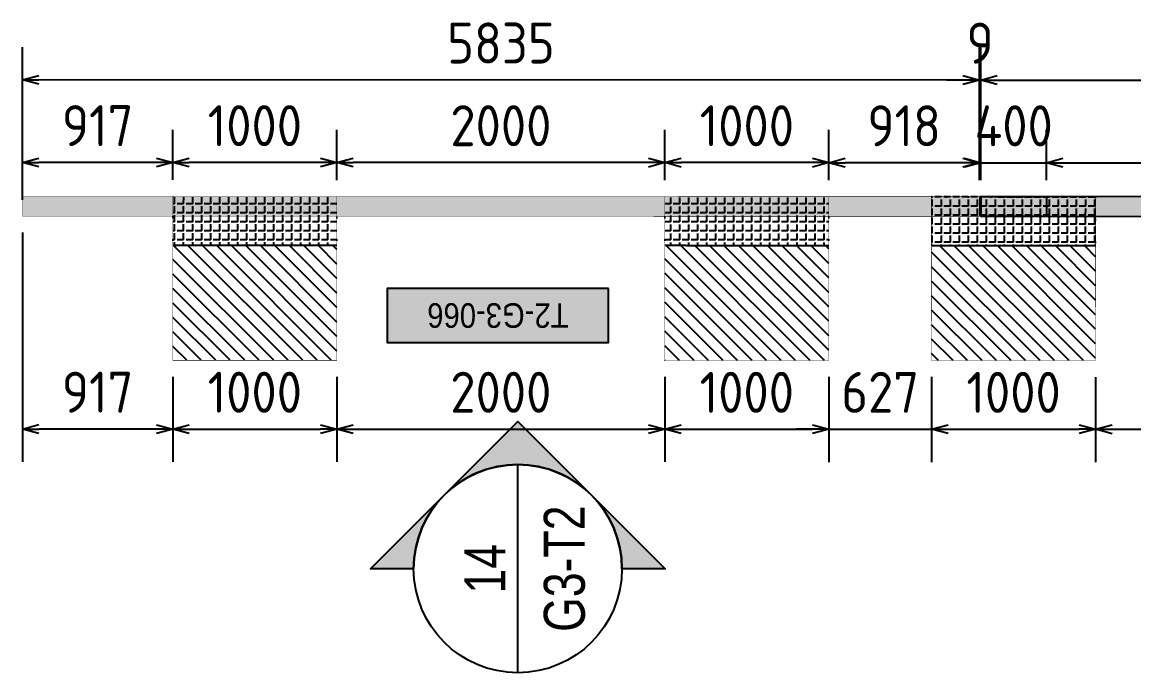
# Model space of a CAD drawing. Header units: centimetres. Extents: x -6122352 to 7132207, y -1694241 to 1947892.
# Drawn here: x 3261237 to 3268015, y 27186 to 31154 of the extents above; entities that cross this region are included whole.
import ezdxf
from ezdxf.enums import TextEntityAlignment as Align

# ---------------------------------------------------------------- set-up
doc = ezdxf.new("R2010")
doc.units = ezdxf.units.CM
doc.header["$MEASUREMENT"] = 0
doc.header["$PDMODE"] = 66
doc.header["$PDSIZE"] = 100
doc.linetypes.add('DASHED2', pattern=[0.375, 0.25, -0.125])
for name, color, linetype in [('00-MI-DIM', 7, 'Continuous'), ('@MI-FOOTINGS', 7, 'Continuous'), ('@MI-TYPE-01', 30, 'Continuous'), ('@MI-TYPE-02', 6, 'Continuous'), ('PANEL-TAGS', 7, 'Continuous')]:
    doc.layers.add(name, color=color, linetype=linetype)
doc.styles.add('Arial Narrow', font='ARIALN.TTF', dxfattribs={"width": 0.95, "height": 500})
doc.styles.add('PANELTAG_STYLE', font='arial.ttf')
doc.styles.add('Schueco-BEMSTIL', font='isocpeur.ttf', dxfattribs={"width": 0.9})
doc.dimstyles.new('MI- JWC-TXT-2.5 MM', dxfattribs={"dimscale": 1.5, "dimtxt": 2.5, "dimasz": 1, "dimexe": 2, "dimexo": 1, "dimgap": 1, "dimtad": 1, "dimdec": 0, "dimdsep": 46, "dimtxsty": 'Schueco-BEMSTIL', "dimblk": 'OPEN30', "dimcen": 0, "dimdle": 2, "dimclrd": 140, "dimclre": 8, "dimclrt": 40, "dimadec": 0, "dimazin": 2, "dimtfac": 1, "dimtdec": 0, "dimtix": 1, "dimtmove": 2, "dimatfit": 3, "dimldrblk": 'OPEN', "dimfxl": 2, "dimlwd": -1, "dimlwe": -1, "dimarcsym": 0})

# ---------------------------------------------------------------- blocks, each defined once
blk = doc.blocks.new('T1-FOOTING')
at = {"transparency": 33554679}
h = blk.add_hatch(dxfattribs=at)
h.set_pattern_fill('ANGLE', color=256, scale=500)
h.set_pattern_definition([(0, (0, 0), (0, 137.5), [100, -37.5]), (90, (0, 0), (-137.5, 8e-15), [100, -37.5])])
h.paths.add_polyline_path([(-500, -300), (500, -300), (500, 0), (-500, 0)])
h.paths.add_polyline_path([(-499.75, -299.75), (499.75, -299.75), (499.75, -0.25), (-499.75, -0.25)], flags=16)
h = blk.add_hatch(dxfattribs=at)
h.set_pattern_fill('ANGLE', color=8, scale=200)
h.set_pattern_definition([(0, (0, 0), (0, 55), [40, -15]), (90, (0, 0), (-55, 3e-15), [40, -15])])
h.paths.add_polyline_path([(500, -300), (500, 0), (-500, 0), (-500, -300)])
h = blk.add_hatch(dxfattribs=at)
h.set_pattern_fill('ANSI31', color=8, scale=500)
h.paths.add_polyline_path([(500, -1000), (500, -300), (-500, -300), (-500, -1000)])
at = {"layer": '@MI-TYPE-01', "color": 240, "linetype": 'DASHED2', "true_color": 0xed1f24}
blk.add_line((-500, -300), (500, -300), dxfattribs=at)
at = {"layer": '@MI-TYPE-01', "color": 240, "true_color": 0xed1f24, "const_width": 2.5}
blk.add_lwpolyline([(-500, 0), (500, 0), (500, -1000), (-500, -1000)], close=True, dxfattribs=at)
blk = doc.blocks.new('_Open30')
at = {"color": 0, "linetype": 'ByBlock', "lineweight": -2}
for p, q in [((-1, 0.268), (0, 0)), ((0, 0), (-1, -0.268)), ((0, 0), (-1, 0))]:
    blk.add_line(p, q, dxfattribs=at)
blk = doc.blocks.new('*D1323')
at = {"layer": '@MI-TYPE-02', "color": 8, "transparency": 16777216}
for p, q in [((382575.2, -149262.9), (383386.9, -149262.8)), ((382576.2, -155097.9), (383387.9, -155097.8))]:
    blk.add_line(p, q, dxfattribs=at)
at = {"layer": '@MI-TYPE-02', "color": 140, "transparency": 16777216}
blk.add_line((383187.9, -154997.8), (383186.9, -149362.8), dxfattribs=at)
at = {"layer": 'Defpoints', "color": 0, "transparency": 16777216}
for p in [(382475.2, -149263), (383186.9, -149262.8), (382476.2, -155098)]:
    blk.add_point(p, dxfattribs=at)
at = {"layer": '@MI-TYPE-02', "color": 140, "transparency": 16777216, "xscale": 100, "yscale": 100, "zscale": 100}
for p, rotation in [((383186.9, -149262.8), 90.01026582106833), ((383187.9, -155097.8), 270.0102658210683)]:
    blk.add_blockref('_Open30', p, dxfattribs=dict(at, rotation=rotation))
at = {"layer": '@MI-TYPE-02', "color": 40, "transparency": 16777216, "insert": (383412.4, -152180.3), "char_height": 250, "attachment_point": 5, "rotation": 270.01027, "style": 'Schueco-BEMSTIL'}
blk.add_mtext('5835', dxfattribs=at)
blk = doc.blocks.new('_Open')
at = {"color": 0, "linetype": 'ByBlock', "lineweight": -2}
for p, q in [((-1, 0.2), (0, 0)), ((-1, -0.2), (0, 0)), ((0, 0), (-1, 0))]:
    blk.add_line(p, q, dxfattribs=at)
blk = doc.blocks.new('*D1324')
at = {"layer": '@MI-TYPE-02', "color": 8, "transparency": 16777216}
for p, q in [((382576.9, -154180.4), (382883.4, -154180.3)), ((382576.2, -155097.9), (382883.6, -155097.9))]:
    blk.add_line(p, q, dxfattribs=at)
at = {"layer": '@MI-TYPE-02', "color": 140, "transparency": 16777216}
blk.add_line((382683.6, -154997.9), (382683.4, -154280.4), dxfattribs=at)
at = {"layer": 'Defpoints', "color": 0, "transparency": 16777216}
for p in [(382476.9, -154180.4), (382683.4, -154180.4), (382476.2, -155098)]:
    blk.add_point(p, dxfattribs=at)
at = {"layer": '@MI-TYPE-02', "color": 140, "transparency": 16777216, "xscale": 100, "yscale": 100, "zscale": 100}
for p, rotation in [((382683.4, -154180.4), 90.01026582106833), ((382683.6, -155097.9), 270.0102658210683)]:
    blk.add_blockref('_Open30', p, dxfattribs=dict(at, rotation=rotation))
at = {"layer": '@MI-TYPE-02', "color": 40, "transparency": 16777216, "insert": (382908.5, -154639.1), "char_height": 250, "attachment_point": 5, "rotation": 270.01027, "style": 'Schueco-BEMSTIL'}
blk.add_mtext('918', dxfattribs=at)
blk = doc.blocks.new('*D1325')
at = {"layer": '@MI-TYPE-02', "color": 8, "transparency": 16777216}
for p, q in [((382575.8, -153180.4), (382883.3, -153180.3)), ((382576.9, -154180.4), (382883.4, -154180.3))]:
    blk.add_line(p, q, dxfattribs=at)
at = {"layer": '@MI-TYPE-02', "color": 140, "transparency": 16777216}
blk.add_line((382683.4, -154080.4), (382683.3, -153280.4), dxfattribs=at)
at = {"layer": 'Defpoints', "color": 0, "transparency": 16777216}
for p in [(382475.8, -153180.4), (382683.3, -153180.4), (382476.9, -154180.4)]:
    blk.add_point(p, dxfattribs=at)
at = {"layer": '@MI-TYPE-02', "color": 140, "transparency": 16777216, "xscale": 100, "yscale": 100, "zscale": 100}
for p, rotation in [((382683.3, -153180.4), 90.01026582106833), ((382683.4, -154180.4), 270.0102658210683)]:
    blk.add_blockref('_Open30', p, dxfattribs=dict(at, rotation=rotation))
at = {"layer": '@MI-TYPE-02', "color": 40, "transparency": 16777216, "insert": (382908.3, -153680.3), "char_height": 250, "attachment_point": 5, "rotation": 270.01027, "style": 'Schueco-BEMSTIL'}
blk.add_mtext('1000', dxfattribs=at)
blk = doc.blocks.new('*D1326')
at = {"layer": '@MI-TYPE-02', "color": 8, "transparency": 16777216}
for p, q in [((382576.4, -151180.4), (382882.9, -151180.3)), ((382575.8, -153180.4), (382883.3, -153180.3))]:
    blk.add_line(p, q, dxfattribs=at)
at = {"layer": '@MI-TYPE-02', "color": 140, "transparency": 16777216}
blk.add_line((382683.2, -153080.4), (382682.9, -151280.4), dxfattribs=at)
at = {"layer": 'Defpoints', "color": 0, "transparency": 16777216}
for p in [(382476.4, -151180.4), (382682.9, -151180.4), (382475.8, -153180.4)]:
    blk.add_point(p, dxfattribs=at)
at = {"layer": '@MI-TYPE-02', "color": 140, "transparency": 16777216, "xscale": 100, "yscale": 100, "zscale": 100}
for p, rotation in [((382682.9, -151180.4), 90.01026582106833), ((382683.3, -153180.4), 270.0102658210683)]:
    blk.add_blockref('_Open30', p, dxfattribs=dict(at, rotation=rotation))
at = {"layer": '@MI-TYPE-02', "color": 40, "transparency": 16777216, "insert": (382908.1, -152180.3), "char_height": 250, "attachment_point": 5, "rotation": 270.01027, "style": 'Schueco-BEMSTIL'}
blk.add_mtext('2000', dxfattribs=at)
blk = doc.blocks.new('*D1327')
at = {"layer": '@MI-TYPE-02', "color": 8, "transparency": 16777216}
for p, q in [((382576.2, -150180.4), (382882.7, -150180.3)), ((382576.4, -151180.4), (382882.9, -151180.3))]:
    blk.add_line(p, q, dxfattribs=at)
at = {"layer": '@MI-TYPE-02', "color": 140, "transparency": 16777216}
blk.add_line((382682.9, -151080.4), (382682.7, -150280.4), dxfattribs=at)
at = {"layer": 'Defpoints', "color": 0, "transparency": 16777216}
for p in [(382476.2, -150180.4), (382682.7, -150180.4), (382476.4, -151180.4)]:
    blk.add_point(p, dxfattribs=at)
at = {"layer": '@MI-TYPE-02', "color": 140, "transparency": 16777216, "xscale": 100, "yscale": 100, "zscale": 100}
for p, rotation in [((382682.7, -150180.4), 90.01026582106833), ((382682.9, -151180.4), 270.0102658210683)]:
    blk.add_blockref('_Open30', p, dxfattribs=dict(at, rotation=rotation))
at = {"layer": '@MI-TYPE-02', "color": 40, "transparency": 16777216, "insert": (382907.8, -150680.3), "char_height": 250, "attachment_point": 5, "rotation": 270.01027, "style": 'Schueco-BEMSTIL'}
blk.add_mtext('1000', dxfattribs=at)
blk = doc.blocks.new('*D1328')
at = {"layer": '@MI-TYPE-02', "color": 8, "transparency": 16777216}
for p, q in [((382455.2, -149263), (382882.5, -149262.9)), ((382576.2, -150180.4), (382882.7, -150180.3))]:
    blk.add_line(p, q, dxfattribs=at)
at = {"layer": '@MI-TYPE-02', "color": 140, "transparency": 16777216}
blk.add_line((382682.7, -150080.4), (382682.6, -149362.9), dxfattribs=at)
at = {"layer": 'Defpoints', "color": 0, "transparency": 16777216}
for p in [(382355.2, -149263), (382682.5, -149262.9), (382476.2, -150180.4)]:
    blk.add_point(p, dxfattribs=at)
at = {"layer": '@MI-TYPE-02', "color": 140, "transparency": 16777216, "xscale": 100, "yscale": 100, "zscale": 100}
for p, rotation in [((382682.5, -149262.9), 90.01026582106833), ((382682.7, -150180.4), 270.0102658210683)]:
    blk.add_blockref('_Open30', p, dxfattribs=dict(at, rotation=rotation))
at = {"layer": '@MI-TYPE-02', "color": 40, "transparency": 16777216, "insert": (382907.6, -149721.6), "char_height": 250, "attachment_point": 5, "rotation": 270.01027, "style": 'Schueco-BEMSTIL'}
blk.add_mtext('917', dxfattribs=at)
blk = doc.blocks.new('RCC COPING')
at = {"layer": '@MI-TYPE-01', "transparency": 33554679}
h = blk.add_hatch(color=8, dxfattribs=at)
h.dxf.hatch_style = 1
h.paths.add_polyline_path([(60, 200), (-60, 200), (-60, -200), (60, -200)])
at = {"layer": '@MI-TYPE-01', "color": 30}
blk.add_lwpolyline([(-60, 200), (60, 200), (60, -200), (-60, -200)], close=True, dxfattribs=at)
blk = doc.blocks.new('31309MM')
at = {"layer": '@MI-TYPE-01', "transparency": 33554679}
h = blk.add_hatch(color=30, dxfattribs=at)
h.dxf.hatch_style = 1
h.paths.add_polyline_path([(0, 120), (5581.9, 120), (5581.9, 0), (0, 0)])
h.paths.add_polyline_path([(5591.9, 0), (12764, 0), (12764, 120), (5591.9, 120)])
h.paths.add_polyline_path([(12774, 120), (18355.6, 120), (18355.6, -0.2), (12774, -0.2)])
h.paths.add_polyline_path([(18365.7, -0.2), (23537.4, -0.2), (23537.4, 120), (18365.7, 120)])
h.paths.add_polyline_path([(23547.4, 120), (30719.5, 120), (30719.5, 0), (23547.4, 0)])
h.paths.add_polyline_path([(30729.5, 0), (36309.3, 0), (36309.3, 120), (30729.5, 120)])
at = {"layer": '@MI-TYPE-01', "color": 30}
blk.add_lwpolyline([(30729.5, 0), (36309.3, 0), (36309.3, 120), (30729.5, 120)], close=True, dxfattribs=at)
at = {"layer": '@MI-TYPE-01', "color": 240, "true_color": 0xed1f24, "rotation": 89.95700707059105}
blk.add_blockref('RCC COPING', (36109.3, 60.2), dxfattribs=at)
blk = doc.blocks.new('A$Ceca04276')
at = {"layer": '@MI-TYPE-01', "color": 30, "rotation": 89.98971944707202}
blk.add_blockref('31309MM', (0.5, 9.9), dxfattribs=at)
blk = doc.blocks.new('*D1329')
at = {"layer": '@MI-TYPE-02', "color": 140, "transparency": 16777216}
for p, q in [((383187.9, -154997.8), (383187.9, -154897.8)), ((383187.9, -155097.8), (383187.9, -155106.9)), ((383187.9, -155206.9), (383188, -155306.9))]:
    blk.add_line(p, q, dxfattribs=at)
at = {"layer": '@MI-TYPE-02', "color": 8, "transparency": 16777216}
for p, q in [((382576.2, -155097.9), (383387.9, -155097.8)), ((382576.3, -155107), (383387.9, -155106.9))]:
    blk.add_line(p, q, dxfattribs=at)
at = {"layer": 'Defpoints', "color": 0, "transparency": 16777216}
for p in [(382476.2, -155098), (382476.3, -155107), (383187.9, -155106.9)]:
    blk.add_point(p, dxfattribs=at)
at = {"layer": '@MI-TYPE-02', "color": 140, "transparency": 16777216, "xscale": 100, "yscale": 100, "zscale": 100}
for p, rotation in [((383187.9, -155097.8), 270.0102658210683), ((383187.9, -155106.9), 90.01026582106833)]:
    blk.add_blockref('_Open30', p, dxfattribs=dict(at, rotation=rotation))
at = {"layer": '@MI-TYPE-02', "color": 40, "transparency": 16777216, "insert": (383412.9, -155102.3), "char_height": 250, "attachment_point": 5, "rotation": 270.01027, "style": 'Schueco-BEMSTIL'}
blk.add_mtext('9', dxfattribs=at)
blk = doc.blocks.new('*D1378')
at = {"layer": '@MI-TYPE-02', "color": 8, "transparency": 16777216}
for p, q in [((92.5, 42154.2), (904.1, 42154.4)), ((93.7, 36574.5), (905.1, 36574.6))]:
    blk.add_line(p, q, dxfattribs=at)
at = {"layer": '@MI-TYPE-02', "color": 140, "transparency": 16777216}
blk.add_line((704.1, 42054.3), (705.1, 36674.6), dxfattribs=at)
at = {"layer": 'Defpoints', "color": 0, "transparency": 16777216}
for p in [(-7.5, 42154.2), (-6.3, 36574.5), (705.1, 36574.6)]:
    blk.add_point(p, dxfattribs=at)
at = {"layer": '@MI-TYPE-02', "color": 140, "transparency": 16777216, "xscale": 100, "yscale": 100, "zscale": 100}
for p, rotation in [((704.1, 42154.3), 90.01026582106833), ((705.1, 36574.6), 270.0102658210683)]:
    blk.add_blockref('_Open30', p, dxfattribs=dict(at, rotation=rotation))
at = {"layer": '@MI-TYPE-02', "color": 40, "transparency": 16777216, "insert": (929.6, 39364.5), "char_height": 250, "attachment_point": 5, "rotation": 270.01027, "style": 'Schueco-BEMSTIL'}
blk.add_mtext('5580', dxfattribs=at)
blk = doc.blocks.new('*D1330')
at = {"layer": '@MI-TYPE-02', "color": 140, "transparency": 16777216}
for p, q in [((382683.6, -155006.9), (382683.6, -154906.9)), ((382683.6, -155106.9), (382683.7, -155507)), ((382683.7, -155607), (382683.7, -155707))]:
    blk.add_line(p, q, dxfattribs=at)
at = {"layer": '@MI-TYPE-02', "color": 8, "transparency": 16777216}
for p, q in [((382576, -155106.9), (382883.6, -155106.9)), ((382576.6, -155507), (382883.7, -155507))]:
    blk.add_line(p, q, dxfattribs=at)
at = {"layer": 'Defpoints', "color": 0, "transparency": 16777216}
for p in [(382476, -155107), (382476.6, -155507), (382683.7, -155507)]:
    blk.add_point(p, dxfattribs=at)
at = {"layer": '@MI-TYPE-02', "color": 140, "transparency": 16777216, "xscale": 100, "yscale": 100, "zscale": 100}
for p, rotation in [((382683.6, -155106.9), 270.0102658210683), ((382683.7, -155507), 90.01026582106833)]:
    blk.add_blockref('_Open30', p, dxfattribs=dict(at, rotation=rotation))
at = {"layer": '@MI-TYPE-02', "color": 40, "transparency": 16777216, "insert": (382908.6, -155306.9), "char_height": 250, "attachment_point": 5, "rotation": 270.01027, "style": 'Schueco-BEMSTIL'}
blk.add_mtext('400', dxfattribs=at)
blk = doc.blocks.new('*D1331')
at = {"layer": '@MI-TYPE-02', "color": 8, "transparency": 16777216}
for p, q in [((382576.6, -155507), (382883.7, -155507)), ((382577.3, -158696.1), (382884.2, -158696))]:
    blk.add_line(p, q, dxfattribs=at)
at = {"layer": '@MI-TYPE-02', "color": 140, "transparency": 16777216}
blk.add_line((382683.7, -155607), (382684.2, -158596), dxfattribs=at)
at = {"layer": 'Defpoints', "color": 0, "transparency": 16777216}
for p in [(382476.6, -155507), (382477.3, -158696.1), (382684.2, -158696)]:
    blk.add_point(p, dxfattribs=at)
at = {"layer": '@MI-TYPE-02', "color": 140, "transparency": 16777216, "xscale": 100, "yscale": 100, "zscale": 100}
for p, rotation in [((382683.7, -155507), 90.01026582106833), ((382684.2, -158696), 270.0102658210683)]:
    blk.add_blockref('_Open30', p, dxfattribs=dict(at, rotation=rotation))
at = {"layer": '@MI-TYPE-02', "color": 40, "transparency": 16777216, "insert": (382909, -157101.5), "char_height": 250, "attachment_point": 5, "rotation": 270.01027, "style": 'Schueco-BEMSTIL'}
blk.add_mtext('3189', dxfattribs=at)
blk = doc.blocks.new('*D1402')
at = {"layer": '@MI-TYPE-02', "color": 8, "transparency": 16777216}
for p, q in [((-228.7, 47998.2), (-1627.3, 47998)), ((-1107.6, 47080.6), (-1627.1, 47080.5))]:
    blk.add_line(p, q, dxfattribs=at)
at = {"layer": '@MI-TYPE-02', "color": 140, "transparency": 16777216}
blk.add_line((-1427.1, 47180.6), (-1427.2, 47898), dxfattribs=at)
at = {"layer": 'Defpoints', "color": 0, "transparency": 16777216}
for p in [(-1427.3, 47998), (-128.7, 47998.3), (-1007.6, 47080.6)]:
    blk.add_point(p, dxfattribs=at)
at = {"layer": '@MI-TYPE-02', "color": 140, "transparency": 16777216, "xscale": 100, "yscale": 100, "zscale": 100}
for p, rotation in [((-1427.3, 47998), 90.01026582106819), ((-1427.1, 47080.6), 270.0102658210682)]:
    blk.add_blockref('_Open30', p, dxfattribs=dict(at, rotation=rotation))
at = {"layer": '@MI-TYPE-02', "color": 40, "transparency": 16777216, "insert": (-1202.2, 47539.3), "char_height": 250, "attachment_point": 5, "rotation": 270.01027, "style": 'Schueco-BEMSTIL'}
blk.add_mtext('917', dxfattribs=at)
blk = doc.blocks.new('*D1403')
at = {"layer": '@MI-TYPE-02', "color": 8, "transparency": 16777216}
for p, q in [((-1107.6, 47080.6), (-1627.1, 47080.5)), ((-1107.5, 46080.6), (-1626.9, 46080.5))]:
    blk.add_line(p, q, dxfattribs=at)
at = {"layer": '@MI-TYPE-02', "color": 140, "transparency": 16777216}
blk.add_line((-1427.1, 46980.6), (-1426.9, 46180.6), dxfattribs=at)
at = {"layer": 'Defpoints', "color": 0, "transparency": 16777216}
for p in [(-1007.6, 47080.6), (-1426.9, 46080.6), (-1007.5, 46080.6)]:
    blk.add_point(p, dxfattribs=at)
at = {"layer": '@MI-TYPE-02', "color": 140, "transparency": 16777216, "xscale": 100, "yscale": 100, "zscale": 100}
for p, rotation in [((-1427.1, 47080.6), 90.01026582106819), ((-1426.9, 46080.6), 270.0102658210682)]:
    blk.add_blockref('_Open30', p, dxfattribs=dict(at, rotation=rotation))
at = {"layer": '@MI-TYPE-02', "color": 40, "transparency": 16777216, "insert": (-1202, 46580.6), "char_height": 250, "attachment_point": 5, "rotation": 270.01027, "style": 'Schueco-BEMSTIL'}
blk.add_mtext('1000', dxfattribs=at)
blk = doc.blocks.new('*D1404')
at = {"layer": '@MI-TYPE-02', "color": 8, "transparency": 16777216}
for p, q in [((-1107.5, 46080.6), (-1626.9, 46080.5)), ((-1107.1, 44080.6), (-1626.6, 44080.5))]:
    blk.add_line(p, q, dxfattribs=at)
at = {"layer": '@MI-TYPE-02', "color": 140, "transparency": 16777216}
blk.add_line((-1426.9, 45980.6), (-1426.6, 44180.6), dxfattribs=at)
at = {"layer": 'Defpoints', "color": 0, "transparency": 16777216}
for p in [(-1007.5, 46080.6), (-1426.6, 44080.6), (-1007.1, 44080.6)]:
    blk.add_point(p, dxfattribs=at)
at = {"layer": '@MI-TYPE-02', "color": 140, "transparency": 16777216, "xscale": 100, "yscale": 100, "zscale": 100}
for p, rotation in [((-1426.9, 46080.6), 90.01026582106819), ((-1426.6, 44080.6), 270.0102658210682)]:
    blk.add_blockref('_Open30', p, dxfattribs=dict(at, rotation=rotation))
at = {"layer": '@MI-TYPE-02', "color": 40, "transparency": 16777216, "insert": (-1201.7, 45080.6), "char_height": 250, "attachment_point": 5, "rotation": 270.01027, "style": 'Schueco-BEMSTIL'}
blk.add_mtext('2000', dxfattribs=at)
blk = doc.blocks.new('*D1405')
at = {"layer": '@MI-TYPE-02', "color": 8, "transparency": 16777216}
for p, q in [((-1107.1, 44080.6), (-1626.6, 44080.5)), ((-1106.9, 43080.6), (-1626.4, 43080.5))]:
    blk.add_line(p, q, dxfattribs=at)
at = {"layer": '@MI-TYPE-02', "color": 140, "transparency": 16777216}
blk.add_line((-1426.5, 43980.6), (-1426.4, 43180.6), dxfattribs=at)
at = {"layer": 'Defpoints', "color": 0, "transparency": 16777216}
for p in [(-1007.1, 44080.6), (-1426.4, 43080.6), (-1006.9, 43080.6)]:
    blk.add_point(p, dxfattribs=at)
at = {"layer": '@MI-TYPE-02', "color": 140, "transparency": 16777216, "xscale": 100, "yscale": 100, "zscale": 100}
for p, rotation in [((-1426.6, 44080.6), 90.01026582106819), ((-1426.4, 43080.6), 270.0102658210682)]:
    blk.add_blockref('_Open30', p, dxfattribs=dict(at, rotation=rotation))
at = {"layer": '@MI-TYPE-02', "color": 40, "transparency": 16777216, "insert": (-1201.5, 43580.6), "char_height": 250, "attachment_point": 5, "rotation": 270.01027, "style": 'Schueco-BEMSTIL'}
blk.add_mtext('1000', dxfattribs=at)
blk = doc.blocks.new('*D1406')
at = {"layer": '@MI-TYPE-02', "color": 140, "transparency": 16777216}
for p, q in [((-1426.4, 43180.6), (-1426.4, 43280.6)), ((-1426.4, 43080.6), (-1426.3, 42453.9)), ((-1426.2, 42353.9), (-1426.2, 42253.9))]:
    blk.add_line(p, q, dxfattribs=at)
at = {"layer": '@MI-TYPE-02', "color": 8, "transparency": 16777216}
for p, q in [((-1106.9, 43080.6), (-1626.4, 43080.5)), ((-1107.5, 42454), (-1626.3, 42453.9))]:
    blk.add_line(p, q, dxfattribs=at)
at = {"layer": 'Defpoints', "color": 0, "transparency": 16777216}
for p in [(-1006.9, 43080.6), (-1426.3, 42453.9), (-1007.5, 42454)]:
    blk.add_point(p, dxfattribs=at)
at = {"layer": '@MI-TYPE-02', "color": 140, "transparency": 16777216, "xscale": 100, "yscale": 100, "zscale": 100}
for p, rotation in [((-1426.4, 43080.6), 270.0102658210682), ((-1426.3, 42453.9), 90.01026582106819)]:
    blk.add_blockref('_Open30', p, dxfattribs=dict(at, rotation=rotation))
at = {"layer": '@MI-TYPE-02', "color": 40, "transparency": 16777216, "insert": (-1201.3, 42767.3), "char_height": 250, "attachment_point": 5, "rotation": 270.01027, "style": 'Schueco-BEMSTIL'}
blk.add_mtext('627', dxfattribs=at)
blk = doc.blocks.new('*D1407')
at = {"layer": '@MI-TYPE-02', "color": 8, "transparency": 16777216}
for p, q in [((-1107.5, 42454), (-1626.3, 42453.9)), ((-1107.4, 41454), (-1626.1, 41453.9))]:
    blk.add_line(p, q, dxfattribs=at)
at = {"layer": '@MI-TYPE-02', "color": 140, "transparency": 16777216}
blk.add_line((-1426.2, 42353.9), (-1426.1, 41553.9), dxfattribs=at)
at = {"layer": 'Defpoints', "color": 0, "transparency": 16777216}
for p in [(-1007.5, 42454), (-1426.1, 41453.9), (-1007.4, 41454)]:
    blk.add_point(p, dxfattribs=at)
at = {"layer": '@MI-TYPE-02', "color": 140, "transparency": 16777216, "xscale": 100, "yscale": 100, "zscale": 100}
for p, rotation in [((-1426.3, 42453.9), 90.01026582106819), ((-1426.1, 41453.9), 270.0102658210682)]:
    blk.add_blockref('_Open30', p, dxfattribs=dict(at, rotation=rotation))
at = {"layer": '@MI-TYPE-02', "color": 40, "transparency": 16777216, "insert": (-1201.2, 41954), "char_height": 250, "attachment_point": 5, "rotation": 270.01027, "style": 'Schueco-BEMSTIL'}
blk.add_mtext('1000', dxfattribs=at)
blk = doc.blocks.new('*D1408')
at = {"layer": '@MI-TYPE-02', "color": 8, "transparency": 16777216}
for p, q in [((-1107.4, 41454), (-1626.1, 41453.9)), ((-1106.7, 38865), (-1625.6, 38864.9))]:
    blk.add_line(p, q, dxfattribs=at)
at = {"layer": '@MI-TYPE-02', "color": 140, "transparency": 16777216}
blk.add_line((-1426.1, 41353.9), (-1425.6, 38964.9), dxfattribs=at)
at = {"layer": 'Defpoints', "color": 0, "transparency": 16777216}
for p in [(-1007.4, 41454), (-1425.6, 38864.9), (-1006.7, 38865)]:
    blk.add_point(p, dxfattribs=at)
at = {"layer": '@MI-TYPE-02', "color": 140, "transparency": 16777216, "xscale": 100, "yscale": 100, "zscale": 100}
for p, rotation in [((-1426.1, 41453.9), 90.01026582106819), ((-1425.6, 38864.9), 270.0102658210682)]:
    blk.add_blockref('_Open30', p, dxfattribs=dict(at, rotation=rotation))
at = {"layer": '@MI-TYPE-02', "color": 40, "transparency": 16777216, "insert": (-1200.9, 40159.5), "char_height": 250, "attachment_point": 5, "rotation": 270.01027, "style": 'Schueco-BEMSTIL'}
blk.add_mtext('2589', dxfattribs=at)
blk = doc.blocks.new('*U1874')
h = blk.add_hatch(color=94)
edge = h.paths.add_edge_path()
edge.add_line((0, 6.35), (0, 8.98))
edge.add_line((0, 8.98), (8.98, 0))
edge.add_line((8.98, 0), (0, -8.98))
edge.add_line((0, -8.98), (0, -6.35))
edge.add_arc((0, 0), 6.35, 270, 450)
at = {"color": 94}
blk.add_line((-6.35, 0), (6.35, 0), dxfattribs=at)
for points in [[(0, 6.35), (0, 8.98), (8.98, 0), (0, -8.98), (0, -6.35, 1)], [(4.49, -4.49, 0.414214), (4.49, 4.49), (8.98, 0), (4.49, -4.49)]]:
    blk.add_lwpolyline(points, format="xyb", close=True)
blk.add_circle((0, 0), 6.35, dxfattribs=at)
at = {"style": 'Arial Narrow', "width": 0.95, "flags": 8}
blk.add_attdef('VIEWNUMBER', text='', height=2.5, dxfattribs=at).set_placement((0, 0), align=Align.BOTTOM_CENTER)
blk.add_attdef('SHEETNUMBER', text='', height=2.5, dxfattribs=at).set_placement((0, -1.588), align=Align.TOP_CENTER)
blk = doc.blocks.new('PANELTAG')
at = {"layer": 'PANEL-TAGS', "color": 1}
blk.add_lwpolyline([(-13.5, -3.3), (13.5, -3.3), (13.5, 3.3), (-13.5, 3.3)], close=True, dxfattribs=at)
at = {"layer": 'PANEL-TAGS', "color": 40, "true_color": 0xffd700}
blk.add_solid([(-13.5, -3.3), (13.5, -3.3), (-13.5, 3.3), (13.5, 3.3)], dxfattribs=at)
at = {"layer": 'PANEL-TAGS', "color": 5, "style": 'PANELTAG_STYLE', "width": 0.85}
blk.add_attdef('TAGNO', text='', height=3, dxfattribs=at).set_placement((0, 0), align=Align.MIDDLE)
blk = doc.blocks.new('T1-PARTITON 2')
at = {"layer": '@MI-TYPE-02'}
h = blk.add_hatch(color=256, dxfattribs=at)
h.dxf.hatch_style = 1
h.paths.add_polyline_path([(-8.7, 47998.3), (-7.6, 42163.3), (-127.6, 42163.3), (-128.7, 47998.3)])
at = {"layer": '@MI-TYPE-02', "const_width": 2.5}
blk.add_lwpolyline([(-8.7, 47998.3), (-7.6, 42163.3), (-127.6, 42163.3), (-128.7, 47998.3)], close=True, dxfattribs=at)
at = {"layer": '@MI-FOOTINGS', "color": 240, "true_color": 0xed1f24, "xscale": -1}
for p, rotation in [((-7.5, 46580.8), 270.0102658218726), ((-7, 43580.8), 270.0102658218726), ((-7.4, 41954.2), 270.0100462352146)]:
    blk.add_blockref('T1-FOOTING', p, dxfattribs=dict(at, rotation=rotation))
at = {"layer": '@MI-TYPE-02', "rotation": 0.02048826124247522}
blk.add_blockref('A$Ceca04276', (-1.3, 5835), dxfattribs=at)
at = {"layer": '@MI-TYPE-02'}
for base, p1, p2, picture, middle in [((-1427.2558, 47998.03), (-1007.6323, 47080.6418), (-128.6692, 47998.2627), '*D1402', (-1202.1736, 47539.3387)), ((-1426.9, 46080.6), (-1007.6, 47080.6), (-1007.5, 46080.6), '*D1403', (-1202, 46580.6)), ((-1426.6, 44080.6), (-1007.5, 46080.6), (-1007.1, 44080.6), '*D1404', (-1201.7, 45080.6)), ((-1426.4, 43080.6), (-1007.1, 44080.6), (-1006.9, 43080.6), '*D1405', (-1201.5, 43580.6)), ((-1426.3, 42453.9), (-1006.9, 43080.6), (-1007.5, 42454), '*D1406', (-1201.3, 42767.3)), ((-1426.1, 41453.9), (-1007.5, 42454), (-1007.4, 41454), '*D1407', (-1201.2, 41954)), ((705.1, 36574.6), (-7.5, 42154.2), (-6.3, 36574.5), '*D1378', (929.6, 39364.5)), ((-1425.6, 38864.9), (-1007.4, 41454), (-1006.7, 38865), '*D1408', (-1200.9, 40159.5))]:
    dim = blk.add_linear_dim(base=base, p1=p1, p2=p2, angle=90.01027, dimstyle='MI- JWC-TXT-2.5 MM', dxfattribs=at)
    dim.commit()
    dim.dimension.update_dxf_attribs({"geometry": picture, "text_midpoint": middle})
for base, p1, p2, picture, middle, set_off in [((198.7267, 47998.3214), (-7.6323, 47080.821), (-128.6692, 47998.2627), '*D1328', (423.8089, 47539.63), (-382483.8231, 197261.2344)), ((703.1, 47998.4), (-7.6, 42163.3), (-8.7, 47998.3), '*D1323', (928.6, 45081), (-382483.8, 197261.2)), ((198.9, 47080.9), (-7.5, 46080.8), (-7.6, 47080.8), '*D1327', (424, 46580.9), (-382483.8, 197261.2)), ((199.1, 46080.9), (-8, 44080.8), (-7.5, 46080.8), '*D1326', (424.2, 45080.9), (-382483.8, 197261.2)), ((199.4, 44080.9), (-6.9, 43080.8), (-8, 44080.8), '*D1325', (424.5, 43580.9), (-382483.8, 197261.2)), ((199.6078, 43080.8581), (-7.6237, 42163.2843), (-6.9156, 43080.8211), '*D1324', (424.69, 42622.1301), (-382483.8231, 197261.2344)), ((704.1, 42154.3), (-7.6, 42163.3), (-7.5, 42154.2), '*D1329', (929.1, 42158.9), (-382483.8, 197261.2)), ((199.8, 41754.2), (-7.8, 42154.3), (-7.3, 41754.2), '*D1330', (424.8, 41954.3), (-382483.8, 197261.2)), ((200.4, 38565.2), (-7.3, 41754.2), (-6.5, 38565.2), '*D1331', (425.1, 40159.7), (-382483.8, 197261.2))]:
    dim = blk.add_linear_dim(base=base, p1=p1, p2=p2, angle=90.01027, dimstyle='MI- JWC-TXT-2.5 MM', dxfattribs=at)
    dim.commit()
    dim.dimension.update_dxf_attribs({"geometry": picture, "text_midpoint": middle, "insert": set_off})
blk = doc.blocks.new('A$C781c0118')
at = {"layer": '00-MI-DIM'}
ref = blk.add_blockref('*U1874', (-3426.3, 43230.2, 0), dxfattribs=dict(at, xscale=100, yscale=100, zscale=100))
ref.add_attrib('VIEWNUMBER', '14', dxfattribs={"layer": '0', "height": 250, "style": 'Arial Narrow', "width": 0.95}).set_placement((-3426.3, 43230.2, 0), align=Align.BOTTOM_CENTER)
ref.add_attrib('SHEETNUMBER', 'G3-T2', dxfattribs={"layer": '0', "height": 250, "style": 'Arial Narrow', "width": 0.95}).set_placement((-3426.3, 43071.5, 0), align=Align.TOP_CENTER)
at = {"layer": '@MI-TYPE-01', "rotation": 359.977467402098}
blk.add_blockref('T1-PARTITON 2', (-1166.1, -1747.6, 0), dxfattribs=at)
at = {"layer": 'PANEL-TAGS'}
ref = blk.add_blockref('PANELTAG', (-1881.9, 43351.4, 0), dxfattribs=dict(at, xscale=50.00000000000001, yscale=50.00000000000001, zscale=50.00000000000001, rotation=90.00000000000001))
ref.add_attrib('TAGNO', 'T2-G3-066', dxfattribs={"color": 5, "height": 150, "rotation": 90, "style": 'PANELTAG_STYLE', "width": 0.85}).set_placement((-1881.9, 43351.4, 0), align=Align.MIDDLE_CENTER)

msp = doc.modelspace()

# ---------------------------------------------------------------- block references
at = {"layer": '@MI-TYPE-01', "rotation": 90}
msp.add_blockref('A$C781c0118', (3307489.0654, 31247.03786), dxfattribs=at)

doc.saveas('drawing.dxf')
